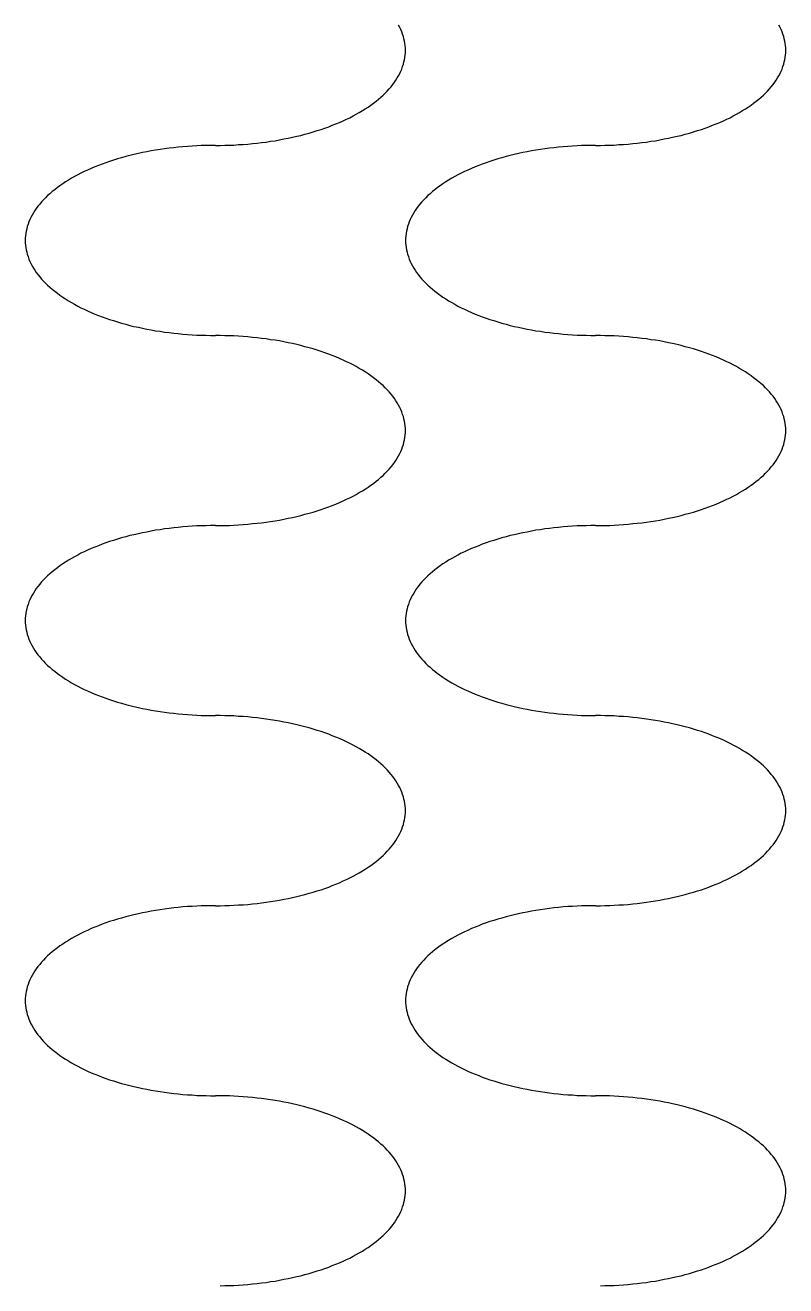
# Model space of a CAD drawing. Extents: x 0 to 40, y 0 to 70.
# Drawn here: x 29.6 to 30, y 48.6 to 49.263 of the extents above; entities that cross this region are included whole.
import ezdxf

# ---------------------------------------------------------------- set-up
doc = ezdxf.new("R2010")
doc.units = 0
doc.layers.add('AL_FOIL', color=2, linetype='CONTINUOUS')

msp = doc.modelspace()

# ---------------------------------------------------------------- linework, layer by layer
at = {"layer": 'AL_FOIL'}
for points in [[(29.7, 49.2, 0), (29.7025, 49.2, 0), (29.7049, 49.2001, 0), (29.7074, 49.2001, 0), (29.7098, 49.2002, 0), (29.7122, 49.2004, 0), (29.7147, 49.2005, 0), (29.7171, 49.2007, 0), (29.7195, 49.201, 0), (29.7219, 49.2012, 0), (29.7243, 49.2015, 0), (29.7267, 49.2018, 0), (29.729, 49.2022, 0), (29.7314, 49.2025, 0), (29.7337, 49.2029, 0), (29.736, 49.2034, 0), (29.7383, 49.2038, 0), (29.7405, 49.2043, 0), (29.7428, 49.2048, 0), (29.745, 49.2053, 0), (29.7471, 49.2059, 0), (29.7493, 49.2065, 0), (29.7514, 49.2071, 0), (29.7535, 49.2078, 0), (29.7556, 49.2084, 0), (29.7576, 49.2091, 0), (29.7596, 49.2098, 0), (29.7615, 49.2106, 0), (29.7634, 49.2113, 0), (29.7653, 49.2121, 0), (29.7672, 49.213, 0), (29.769, 49.2138, 0), (29.7707, 49.2146, 0), (29.7724, 49.2155, 0), (29.7741, 49.2164, 0), (29.7757, 49.2173, 0), (29.7773, 49.2183, 0), (29.7788, 49.2192, 0), (29.7803, 49.2202, 0), (29.7818, 49.2212, 0), (29.7831, 49.2222, 0), (29.7845, 49.2233, 0), (29.7858, 49.2243, 0), (29.787, 49.2254, 0), (29.7882, 49.2264, 0), (29.7893, 49.2275, 0), (29.7904, 49.2286, 0), (29.7914, 49.2297, 0), (29.7924, 49.2309, 0), (29.7933, 49.232, 0), (29.7942, 49.2332, 0), (29.795, 49.2343, 0), (29.7957, 49.2355, 0), (29.7964, 49.2367, 0), (29.797, 49.2379, 0), (29.7976, 49.239, 0), (29.7981, 49.2402, 0), (29.7985, 49.2415, 0), (29.7989, 49.2427, 0), (29.7992, 49.2439, 0), (29.7995, 49.2451, 0), (29.7997, 49.2463, 0), (29.7999, 49.2475, 0), (29.8, 49.2488, 0), (29.8, 49.25, 0), (29.8, 49.2512, 0), (29.7999, 49.2525, 0), (29.7997, 49.2537, 0), (29.7995, 49.2549, 0), (29.7992, 49.2561, 0), (29.7989, 49.2573, 0), (29.7985, 49.2585, 0), (29.7981, 49.2598, 0), (29.7976, 49.261, 0), (29.797, 49.2621, 0), (29.7964, 49.2633, 0)], [(29.9, 49.2, 0), (29.9025, 49.2, 0), (29.9049, 49.2001, 0), (29.9074, 49.2001, 0), (29.9098, 49.2002, 0), (29.9122, 49.2004, 0), (29.9147, 49.2005, 0), (29.9171, 49.2007, 0), (29.9195, 49.201, 0), (29.9219, 49.2012, 0), (29.9243, 49.2015, 0), (29.9267, 49.2018, 0), (29.929, 49.2022, 0), (29.9314, 49.2025, 0), (29.9337, 49.2029, 0), (29.936, 49.2034, 0), (29.9383, 49.2038, 0), (29.9405, 49.2043, 0), (29.9428, 49.2048, 0), (29.945, 49.2053, 0), (29.9471, 49.2059, 0), (29.9493, 49.2065, 0), (29.9514, 49.2071, 0), (29.9535, 49.2078, 0), (29.9556, 49.2084, 0), (29.9576, 49.2091, 0), (29.9596, 49.2098, 0), (29.9615, 49.2106, 0), (29.9634, 49.2113, 0), (29.9653, 49.2121, 0), (29.9672, 49.213, 0), (29.969, 49.2138, 0), (29.9707, 49.2146, 0), (29.9724, 49.2155, 0), (29.9741, 49.2164, 0), (29.9757, 49.2173, 0), (29.9773, 49.2183, 0), (29.9788, 49.2192, 0), (29.9803, 49.2202, 0), (29.9818, 49.2212, 0), (29.9831, 49.2222, 0), (29.9845, 49.2233, 0), (29.9858, 49.2243, 0), (29.987, 49.2254, 0), (29.9882, 49.2264, 0), (29.9893, 49.2275, 0), (29.9904, 49.2286, 0), (29.9914, 49.2297, 0), (29.9924, 49.2309, 0), (29.9933, 49.232, 0), (29.9942, 49.2332, 0), (29.995, 49.2343, 0), (29.9957, 49.2355, 0), (29.9964, 49.2367, 0), (29.997, 49.2379, 0), (29.9976, 49.239, 0), (29.9981, 49.2402, 0), (29.9985, 49.2415, 0), (29.9989, 49.2427, 0), (29.9992, 49.2439, 0), (29.9995, 49.2451, 0), (29.9997, 49.2463, 0), (29.9999, 49.2475, 0), (30, 49.2488, 0), (30, 49.25, 0), (30, 49.2512, 0), (29.9999, 49.2525, 0), (29.9997, 49.2537, 0), (29.9995, 49.2549, 0), (29.9992, 49.2561, 0), (29.9989, 49.2573, 0), (29.9985, 49.2585, 0), (29.9981, 49.2598, 0), (29.9976, 49.261, 0), (29.997, 49.2621, 0), (29.9964, 49.2633, 0)], [(29.7, 49.2, 0), (29.6975, 49.2, 0), (29.6951, 49.1999, 0), (29.6926, 49.1999, 0), (29.6902, 49.1998, 0), (29.6878, 49.1996, 0), (29.6853, 49.1995, 0), (29.6829, 49.1993, 0), (29.6805, 49.199, 0), (29.6781, 49.1988, 0), (29.6757, 49.1985, 0), (29.6733, 49.1982, 0), (29.671, 49.1978, 0), (29.6686, 49.1975, 0), (29.6663, 49.1971, 0), (29.664, 49.1966, 0), (29.6617, 49.1962, 0), (29.6595, 49.1957, 0), (29.6572, 49.1952, 0), (29.655, 49.1947, 0), (29.6529, 49.1941, 0), (29.6507, 49.1935, 0), (29.6486, 49.1929, 0), (29.6465, 49.1922, 0), (29.6444, 49.1916, 0), (29.6424, 49.1909, 0), (29.6404, 49.1902, 0), (29.6385, 49.1894, 0), (29.6366, 49.1887, 0), (29.6347, 49.1879, 0), (29.6328, 49.187, 0), (29.631, 49.1862, 0), (29.6293, 49.1854, 0), (29.6276, 49.1845, 0), (29.6259, 49.1836, 0), (29.6243, 49.1827, 0), (29.6227, 49.1817, 0), (29.6212, 49.1808, 0), (29.6197, 49.1798, 0), (29.6182, 49.1788, 0), (29.6169, 49.1778, 0), (29.6155, 49.1767, 0), (29.6142, 49.1757, 0), (29.613, 49.1746, 0), (29.6118, 49.1736, 0), (29.6107, 49.1725, 0), (29.6096, 49.1714, 0), (29.6086, 49.1703, 0), (29.6076, 49.1691, 0), (29.6067, 49.168, 0), (29.6058, 49.1668, 0), (29.605, 49.1657, 0), (29.6043, 49.1645, 0), (29.6036, 49.1633, 0), (29.603, 49.1621, 0), (29.6024, 49.161, 0), (29.6019, 49.1598, 0), (29.6015, 49.1585, 0), (29.6011, 49.1573, 0), (29.6008, 49.1561, 0), (29.6005, 49.1549, 0), (29.6003, 49.1537, 0), (29.6001, 49.1525, 0), (29.6, 49.1512, 0), (29.6, 49.15, 0), (29.6, 49.1488, 0), (29.6001, 49.1475, 0), (29.6003, 49.1463, 0), (29.6005, 49.1451, 0), (29.6008, 49.1439, 0), (29.6011, 49.1427, 0), (29.6015, 49.1415, 0), (29.6019, 49.1402, 0), (29.6024, 49.139, 0), (29.603, 49.1379, 0), (29.6036, 49.1367, 0), (29.6043, 49.1355, 0), (29.605, 49.1343, 0), (29.6058, 49.1332, 0), (29.6067, 49.132, 0), (29.6076, 49.1309, 0), (29.6086, 49.1297, 0), (29.6096, 49.1286, 0), (29.6107, 49.1275, 0), (29.6118, 49.1264, 0), (29.613, 49.1254, 0), (29.6142, 49.1243, 0), (29.6155, 49.1233, 0), (29.6169, 49.1222, 0), (29.6182, 49.1212, 0), (29.6197, 49.1202, 0), (29.6212, 49.1192, 0), (29.6227, 49.1183, 0), (29.6243, 49.1173, 0), (29.6259, 49.1164, 0), (29.6276, 49.1155, 0), (29.6293, 49.1146, 0), (29.631, 49.1138, 0), (29.6328, 49.113, 0), (29.6347, 49.1121, 0), (29.6366, 49.1113, 0), (29.6385, 49.1106, 0), (29.6404, 49.1098, 0), (29.6424, 49.1091, 0), (29.6444, 49.1084, 0), (29.6465, 49.1078, 0), (29.6486, 49.1071, 0), (29.6507, 49.1065, 0), (29.6529, 49.1059, 0), (29.655, 49.1053, 0), (29.6572, 49.1048, 0), (29.6595, 49.1043, 0), (29.6617, 49.1038, 0), (29.664, 49.1034, 0), (29.6663, 49.1029, 0), (29.6686, 49.1025, 0), (29.671, 49.1022, 0), (29.6733, 49.1018, 0), (29.6757, 49.1015, 0), (29.6781, 49.1012, 0), (29.6805, 49.101, 0), (29.6829, 49.1007, 0), (29.6853, 49.1005, 0), (29.6878, 49.1004, 0), (29.6902, 49.1002, 0), (29.6926, 49.1001, 0), (29.6951, 49.1001, 0), (29.6975, 49.1, 0), (29.7, 49.1, 0)], [(29.9, 49.2, 0), (29.8975, 49.2, 0), (29.8951, 49.1999, 0), (29.8926, 49.1999, 0), (29.8902, 49.1998, 0), (29.8878, 49.1996, 0), (29.8853, 49.1995, 0), (29.8829, 49.1993, 0), (29.8805, 49.199, 0), (29.8781, 49.1988, 0), (29.8757, 49.1985, 0), (29.8733, 49.1982, 0), (29.871, 49.1978, 0), (29.8686, 49.1975, 0), (29.8663, 49.1971, 0), (29.864, 49.1966, 0), (29.8617, 49.1962, 0), (29.8595, 49.1957, 0), (29.8572, 49.1952, 0), (29.855, 49.1947, 0), (29.8529, 49.1941, 0), (29.8507, 49.1935, 0), (29.8486, 49.1929, 0), (29.8465, 49.1922, 0), (29.8444, 49.1916, 0), (29.8424, 49.1909, 0), (29.8404, 49.1902, 0), (29.8385, 49.1894, 0), (29.8366, 49.1887, 0), (29.8347, 49.1879, 0), (29.8328, 49.187, 0), (29.831, 49.1862, 0), (29.8293, 49.1854, 0), (29.8276, 49.1845, 0), (29.8259, 49.1836, 0), (29.8243, 49.1827, 0), (29.8227, 49.1817, 0), (29.8212, 49.1808, 0), (29.8197, 49.1798, 0), (29.8182, 49.1788, 0), (29.8169, 49.1778, 0), (29.8155, 49.1767, 0), (29.8142, 49.1757, 0), (29.813, 49.1746, 0), (29.8118, 49.1736, 0), (29.8107, 49.1725, 0), (29.8096, 49.1714, 0), (29.8086, 49.1703, 0), (29.8076, 49.1691, 0), (29.8067, 49.168, 0), (29.8058, 49.1668, 0), (29.805, 49.1657, 0), (29.8043, 49.1645, 0), (29.8036, 49.1633, 0), (29.803, 49.1621, 0), (29.8024, 49.161, 0), (29.8019, 49.1598, 0), (29.8015, 49.1585, 0), (29.8011, 49.1573, 0), (29.8008, 49.1561, 0), (29.8005, 49.1549, 0), (29.8003, 49.1537, 0), (29.8001, 49.1525, 0), (29.8, 49.1512, 0), (29.8, 49.15, 0), (29.8, 49.1488, 0), (29.8001, 49.1475, 0), (29.8003, 49.1463, 0), (29.8005, 49.1451, 0), (29.8008, 49.1439, 0), (29.8011, 49.1427, 0), (29.8015, 49.1415, 0), (29.8019, 49.1402, 0), (29.8024, 49.139, 0), (29.803, 49.1379, 0), (29.8036, 49.1367, 0), (29.8043, 49.1355, 0), (29.805, 49.1343, 0), (29.8058, 49.1332, 0), (29.8067, 49.132, 0), (29.8076, 49.1309, 0), (29.8086, 49.1297, 0), (29.8096, 49.1286, 0), (29.8107, 49.1275, 0), (29.8118, 49.1264, 0), (29.813, 49.1254, 0), (29.8142, 49.1243, 0), (29.8155, 49.1233, 0), (29.8169, 49.1222, 0), (29.8182, 49.1212, 0), (29.8197, 49.1202, 0), (29.8212, 49.1192, 0), (29.8227, 49.1183, 0), (29.8243, 49.1173, 0), (29.8259, 49.1164, 0), (29.8276, 49.1155, 0), (29.8293, 49.1146, 0), (29.831, 49.1138, 0), (29.8328, 49.113, 0), (29.8347, 49.1121, 0), (29.8366, 49.1113, 0), (29.8385, 49.1106, 0), (29.8404, 49.1098, 0), (29.8424, 49.1091, 0), (29.8444, 49.1084, 0), (29.8465, 49.1078, 0), (29.8486, 49.1071, 0), (29.8507, 49.1065, 0), (29.8529, 49.1059, 0), (29.855, 49.1053, 0), (29.8572, 49.1048, 0), (29.8595, 49.1043, 0), (29.8617, 49.1038, 0), (29.864, 49.1034, 0), (29.8663, 49.1029, 0), (29.8686, 49.1025, 0), (29.871, 49.1022, 0), (29.8733, 49.1018, 0), (29.8757, 49.1015, 0), (29.8781, 49.1012, 0), (29.8805, 49.101, 0), (29.8829, 49.1007, 0), (29.8853, 49.1005, 0), (29.8878, 49.1004, 0), (29.8902, 49.1002, 0), (29.8926, 49.1001, 0), (29.8951, 49.1001, 0), (29.8975, 49.1, 0), (29.9, 49.1, 0)], [(29.7, 49, 0), (29.7025, 49, 0), (29.7049, 49.0001, 0), (29.7074, 49.0001, 0), (29.7098, 49.0002, 0), (29.7122, 49.0004, 0), (29.7147, 49.0005, 0), (29.7171, 49.0007, 0), (29.7195, 49.001, 0), (29.7219, 49.0012, 0), (29.7243, 49.0015, 0), (29.7267, 49.0018, 0), (29.729, 49.0022, 0), (29.7314, 49.0025, 0), (29.7337, 49.0029, 0), (29.736, 49.0034, 0), (29.7383, 49.0038, 0), (29.7405, 49.0043, 0), (29.7428, 49.0048, 0), (29.745, 49.0053, 0), (29.7471, 49.0059, 0), (29.7493, 49.0065, 0), (29.7514, 49.0071, 0), (29.7535, 49.0078, 0), (29.7556, 49.0084, 0), (29.7576, 49.0091, 0), (29.7596, 49.0098, 0), (29.7615, 49.0106, 0), (29.7634, 49.0113, 0), (29.7653, 49.0121, 0), (29.7672, 49.013, 0), (29.769, 49.0138, 0), (29.7707, 49.0146, 0), (29.7724, 49.0155, 0), (29.7741, 49.0164, 0), (29.7757, 49.0173, 0), (29.7773, 49.0183, 0), (29.7788, 49.0192, 0), (29.7803, 49.0202, 0), (29.7818, 49.0212, 0), (29.7831, 49.0222, 0), (29.7845, 49.0233, 0), (29.7858, 49.0243, 0), (29.787, 49.0254, 0), (29.7882, 49.0264, 0), (29.7893, 49.0275, 0), (29.7904, 49.0286, 0), (29.7914, 49.0297, 0), (29.7924, 49.0309, 0), (29.7933, 49.032, 0), (29.7942, 49.0332, 0), (29.795, 49.0343, 0), (29.7957, 49.0355, 0), (29.7964, 49.0367, 0), (29.797, 49.0379, 0), (29.7976, 49.039, 0), (29.7981, 49.0402, 0), (29.7985, 49.0415, 0), (29.7989, 49.0427, 0), (29.7992, 49.0439, 0), (29.7995, 49.0451, 0), (29.7997, 49.0463, 0), (29.7999, 49.0475, 0), (29.8, 49.0488, 0), (29.8, 49.05, 0), (29.8, 49.0512, 0), (29.7999, 49.0525, 0), (29.7997, 49.0537, 0), (29.7995, 49.0549, 0), (29.7992, 49.0561, 0), (29.7989, 49.0573, 0), (29.7985, 49.0585, 0), (29.7981, 49.0598, 0), (29.7976, 49.061, 0), (29.797, 49.0621, 0), (29.7964, 49.0633, 0), (29.7957, 49.0645, 0), (29.795, 49.0657, 0), (29.7942, 49.0668, 0), (29.7933, 49.068, 0), (29.7924, 49.0691, 0), (29.7914, 49.0703, 0), (29.7904, 49.0714, 0), (29.7893, 49.0725, 0), (29.7882, 49.0736, 0), (29.787, 49.0746, 0), (29.7858, 49.0757, 0), (29.7845, 49.0767, 0), (29.7831, 49.0778, 0), (29.7818, 49.0788, 0), (29.7803, 49.0798, 0), (29.7788, 49.0808, 0), (29.7773, 49.0817, 0), (29.7757, 49.0827, 0), (29.7741, 49.0836, 0), (29.7724, 49.0845, 0), (29.7707, 49.0854, 0), (29.769, 49.0862, 0), (29.7672, 49.087, 0), (29.7653, 49.0879, 0), (29.7634, 49.0887, 0), (29.7615, 49.0894, 0), (29.7596, 49.0902, 0), (29.7576, 49.0909, 0), (29.7556, 49.0916, 0), (29.7535, 49.0922, 0), (29.7514, 49.0929, 0), (29.7493, 49.0935, 0), (29.7471, 49.0941, 0), (29.745, 49.0947, 0), (29.7428, 49.0952, 0), (29.7405, 49.0957, 0), (29.7383, 49.0962, 0), (29.736, 49.0966, 0), (29.7337, 49.0971, 0), (29.7314, 49.0975, 0), (29.729, 49.0978, 0), (29.7267, 49.0982, 0), (29.7243, 49.0985, 0), (29.7219, 49.0988, 0), (29.7195, 49.099, 0), (29.7171, 49.0993, 0), (29.7147, 49.0995, 0), (29.7122, 49.0996, 0), (29.7098, 49.0998, 0), (29.7074, 49.0999, 0), (29.7049, 49.0999, 0), (29.7025, 49.1, 0), (29.7, 49.1, 0)], [(29.9, 49, 0), (29.9025, 49, 0), (29.9049, 49.0001, 0), (29.9074, 49.0001, 0), (29.9098, 49.0002, 0), (29.9122, 49.0004, 0), (29.9147, 49.0005, 0), (29.9171, 49.0007, 0), (29.9195, 49.001, 0), (29.9219, 49.0012, 0), (29.9243, 49.0015, 0), (29.9267, 49.0018, 0), (29.929, 49.0022, 0), (29.9314, 49.0025, 0), (29.9337, 49.0029, 0), (29.936, 49.0034, 0), (29.9383, 49.0038, 0), (29.9405, 49.0043, 0), (29.9428, 49.0048, 0), (29.945, 49.0053, 0), (29.9471, 49.0059, 0), (29.9493, 49.0065, 0), (29.9514, 49.0071, 0), (29.9535, 49.0078, 0), (29.9556, 49.0084, 0), (29.9576, 49.0091, 0), (29.9596, 49.0098, 0), (29.9615, 49.0106, 0), (29.9634, 49.0113, 0), (29.9653, 49.0121, 0), (29.9672, 49.013, 0), (29.969, 49.0138, 0), (29.9707, 49.0146, 0), (29.9724, 49.0155, 0), (29.9741, 49.0164, 0), (29.9757, 49.0173, 0), (29.9773, 49.0183, 0), (29.9788, 49.0192, 0), (29.9803, 49.0202, 0), (29.9818, 49.0212, 0), (29.9831, 49.0222, 0), (29.9845, 49.0233, 0), (29.9858, 49.0243, 0), (29.987, 49.0254, 0), (29.9882, 49.0264, 0), (29.9893, 49.0275, 0), (29.9904, 49.0286, 0), (29.9914, 49.0297, 0), (29.9924, 49.0309, 0), (29.9933, 49.032, 0), (29.9942, 49.0332, 0), (29.995, 49.0343, 0), (29.9957, 49.0355, 0), (29.9964, 49.0367, 0), (29.997, 49.0379, 0), (29.9976, 49.039, 0), (29.9981, 49.0402, 0), (29.9985, 49.0415, 0), (29.9989, 49.0427, 0), (29.9992, 49.0439, 0), (29.9995, 49.0451, 0), (29.9997, 49.0463, 0), (29.9999, 49.0475, 0), (30, 49.0488, 0), (30, 49.05, 0), (30, 49.0512, 0), (29.9999, 49.0525, 0), (29.9997, 49.0537, 0), (29.9995, 49.0549, 0), (29.9992, 49.0561, 0), (29.9989, 49.0573, 0), (29.9985, 49.0585, 0), (29.9981, 49.0598, 0), (29.9976, 49.061, 0), (29.997, 49.0621, 0), (29.9964, 49.0633, 0), (29.9957, 49.0645, 0), (29.995, 49.0657, 0), (29.9942, 49.0668, 0), (29.9933, 49.068, 0), (29.9924, 49.0691, 0), (29.9914, 49.0703, 0), (29.9904, 49.0714, 0), (29.9893, 49.0725, 0), (29.9882, 49.0736, 0), (29.987, 49.0746, 0), (29.9858, 49.0757, 0), (29.9845, 49.0767, 0), (29.9831, 49.0778, 0), (29.9818, 49.0788, 0), (29.9803, 49.0798, 0), (29.9788, 49.0808, 0), (29.9773, 49.0817, 0), (29.9757, 49.0827, 0), (29.9741, 49.0836, 0), (29.9724, 49.0845, 0), (29.9707, 49.0854, 0), (29.969, 49.0862, 0), (29.9672, 49.087, 0), (29.9653, 49.0879, 0), (29.9634, 49.0887, 0), (29.9615, 49.0894, 0), (29.9596, 49.0902, 0), (29.9576, 49.0909, 0), (29.9556, 49.0916, 0), (29.9535, 49.0922, 0), (29.9514, 49.0929, 0), (29.9493, 49.0935, 0), (29.9471, 49.0941, 0), (29.945, 49.0947, 0), (29.9428, 49.0952, 0), (29.9405, 49.0957, 0), (29.9383, 49.0962, 0), (29.936, 49.0966, 0), (29.9337, 49.0971, 0), (29.9314, 49.0975, 0), (29.929, 49.0978, 0), (29.9267, 49.0982, 0), (29.9243, 49.0985, 0), (29.9219, 49.0988, 0), (29.9195, 49.099, 0), (29.9171, 49.0993, 0), (29.9147, 49.0995, 0), (29.9122, 49.0996, 0), (29.9098, 49.0998, 0), (29.9074, 49.0999, 0), (29.9049, 49.0999, 0), (29.9025, 49.1, 0), (29.9, 49.1, 0)], [(29.7, 49, 0), (29.6975, 49, 0), (29.6951, 48.9999, 0), (29.6926, 48.9999, 0), (29.6902, 48.9998, 0), (29.6878, 48.9996, 0), (29.6853, 48.9995, 0), (29.6829, 48.9993, 0), (29.6805, 48.999, 0), (29.6781, 48.9988, 0), (29.6757, 48.9985, 0), (29.6733, 48.9982, 0), (29.671, 48.9978, 0), (29.6686, 48.9975, 0), (29.6663, 48.9971, 0), (29.664, 48.9966, 0), (29.6617, 48.9962, 0), (29.6595, 48.9957, 0), (29.6572, 48.9952, 0), (29.655, 48.9947, 0), (29.6529, 48.9941, 0), (29.6507, 48.9935, 0), (29.6486, 48.9929, 0), (29.6465, 48.9922, 0), (29.6444, 48.9916, 0), (29.6424, 48.9909, 0), (29.6404, 48.9902, 0), (29.6385, 48.9894, 0), (29.6366, 48.9887, 0), (29.6347, 48.9879, 0), (29.6328, 48.987, 0), (29.631, 48.9862, 0), (29.6293, 48.9854, 0), (29.6276, 48.9845, 0), (29.6259, 48.9836, 0), (29.6243, 48.9827, 0), (29.6227, 48.9817, 0), (29.6212, 48.9808, 0), (29.6197, 48.9798, 0), (29.6182, 48.9788, 0), (29.6169, 48.9778, 0), (29.6155, 48.9767, 0), (29.6142, 48.9757, 0), (29.613, 48.9746, 0), (29.6118, 48.9736, 0), (29.6107, 48.9725, 0), (29.6096, 48.9714, 0), (29.6086, 48.9703, 0), (29.6076, 48.9691, 0), (29.6067, 48.968, 0), (29.6058, 48.9668, 0), (29.605, 48.9657, 0), (29.6043, 48.9645, 0), (29.6036, 48.9633, 0), (29.603, 48.9621, 0), (29.6024, 48.961, 0), (29.6019, 48.9598, 0), (29.6015, 48.9585, 0), (29.6011, 48.9573, 0), (29.6008, 48.9561, 0), (29.6005, 48.9549, 0), (29.6003, 48.9537, 0), (29.6001, 48.9525, 0), (29.6, 48.9512, 0), (29.6, 48.95, 0), (29.6, 48.9488, 0), (29.6001, 48.9475, 0), (29.6003, 48.9463, 0), (29.6005, 48.9451, 0), (29.6008, 48.9439, 0), (29.6011, 48.9427, 0), (29.6015, 48.9415, 0), (29.6019, 48.9402, 0), (29.6024, 48.939, 0), (29.603, 48.9379, 0), (29.6036, 48.9367, 0), (29.6043, 48.9355, 0), (29.605, 48.9343, 0), (29.6058, 48.9332, 0), (29.6067, 48.932, 0), (29.6076, 48.9309, 0), (29.6086, 48.9297, 0), (29.6096, 48.9286, 0), (29.6107, 48.9275, 0), (29.6118, 48.9264, 0), (29.613, 48.9254, 0), (29.6142, 48.9243, 0), (29.6155, 48.9233, 0), (29.6169, 48.9222, 0), (29.6182, 48.9212, 0), (29.6197, 48.9202, 0), (29.6212, 48.9192, 0), (29.6227, 48.9183, 0), (29.6243, 48.9173, 0), (29.6259, 48.9164, 0), (29.6276, 48.9155, 0), (29.6293, 48.9146, 0), (29.631, 48.9138, 0), (29.6328, 48.913, 0), (29.6347, 48.9121, 0), (29.6366, 48.9113, 0), (29.6385, 48.9106, 0), (29.6404, 48.9098, 0), (29.6424, 48.9091, 0), (29.6444, 48.9084, 0), (29.6465, 48.9078, 0), (29.6486, 48.9071, 0), (29.6507, 48.9065, 0), (29.6529, 48.9059, 0), (29.655, 48.9053, 0), (29.6572, 48.9048, 0), (29.6595, 48.9043, 0), (29.6617, 48.9038, 0), (29.664, 48.9034, 0), (29.6663, 48.9029, 0), (29.6686, 48.9025, 0), (29.671, 48.9022, 0), (29.6733, 48.9018, 0), (29.6757, 48.9015, 0), (29.6781, 48.9012, 0), (29.6805, 48.901, 0), (29.6829, 48.9007, 0), (29.6853, 48.9005, 0), (29.6878, 48.9004, 0), (29.6902, 48.9002, 0), (29.6926, 48.9001, 0), (29.6951, 48.9001, 0), (29.6975, 48.9, 0), (29.7, 48.9, 0)], [(29.9, 49, 0), (29.8975, 49, 0), (29.8951, 48.9999, 0), (29.8926, 48.9999, 0), (29.8902, 48.9998, 0), (29.8878, 48.9996, 0), (29.8853, 48.9995, 0), (29.8829, 48.9993, 0), (29.8805, 48.999, 0), (29.8781, 48.9988, 0), (29.8757, 48.9985, 0), (29.8733, 48.9982, 0), (29.871, 48.9978, 0), (29.8686, 48.9975, 0), (29.8663, 48.9971, 0), (29.864, 48.9966, 0), (29.8617, 48.9962, 0), (29.8595, 48.9957, 0), (29.8572, 48.9952, 0), (29.855, 48.9947, 0), (29.8529, 48.9941, 0), (29.8507, 48.9935, 0), (29.8486, 48.9929, 0), (29.8465, 48.9922, 0), (29.8444, 48.9916, 0), (29.8424, 48.9909, 0), (29.8404, 48.9902, 0), (29.8385, 48.9894, 0), (29.8366, 48.9887, 0), (29.8347, 48.9879, 0), (29.8328, 48.987, 0), (29.831, 48.9862, 0), (29.8293, 48.9854, 0), (29.8276, 48.9845, 0), (29.8259, 48.9836, 0), (29.8243, 48.9827, 0), (29.8227, 48.9817, 0), (29.8212, 48.9808, 0), (29.8197, 48.9798, 0), (29.8182, 48.9788, 0), (29.8169, 48.9778, 0), (29.8155, 48.9767, 0), (29.8142, 48.9757, 0), (29.813, 48.9746, 0), (29.8118, 48.9736, 0), (29.8107, 48.9725, 0), (29.8096, 48.9714, 0), (29.8086, 48.9703, 0), (29.8076, 48.9691, 0), (29.8067, 48.968, 0), (29.8058, 48.9668, 0), (29.805, 48.9657, 0), (29.8043, 48.9645, 0), (29.8036, 48.9633, 0), (29.803, 48.9621, 0), (29.8024, 48.961, 0), (29.8019, 48.9598, 0), (29.8015, 48.9585, 0), (29.8011, 48.9573, 0), (29.8008, 48.9561, 0), (29.8005, 48.9549, 0), (29.8003, 48.9537, 0), (29.8001, 48.9525, 0), (29.8, 48.9512, 0), (29.8, 48.95, 0), (29.8, 48.9488, 0), (29.8001, 48.9475, 0), (29.8003, 48.9463, 0), (29.8005, 48.9451, 0), (29.8008, 48.9439, 0), (29.8011, 48.9427, 0), (29.8015, 48.9415, 0), (29.8019, 48.9402, 0), (29.8024, 48.939, 0), (29.803, 48.9379, 0), (29.8036, 48.9367, 0), (29.8043, 48.9355, 0), (29.805, 48.9343, 0), (29.8058, 48.9332, 0), (29.8067, 48.932, 0), (29.8076, 48.9309, 0), (29.8086, 48.9297, 0), (29.8096, 48.9286, 0), (29.8107, 48.9275, 0), (29.8118, 48.9264, 0), (29.813, 48.9254, 0), (29.8142, 48.9243, 0), (29.8155, 48.9233, 0), (29.8169, 48.9222, 0), (29.8182, 48.9212, 0), (29.8197, 48.9202, 0), (29.8212, 48.9192, 0), (29.8227, 48.9183, 0), (29.8243, 48.9173, 0), (29.8259, 48.9164, 0), (29.8276, 48.9155, 0), (29.8293, 48.9146, 0), (29.831, 48.9138, 0), (29.8328, 48.913, 0), (29.8347, 48.9121, 0), (29.8366, 48.9113, 0), (29.8385, 48.9106, 0), (29.8404, 48.9098, 0), (29.8424, 48.9091, 0), (29.8444, 48.9084, 0), (29.8465, 48.9078, 0), (29.8486, 48.9071, 0), (29.8507, 48.9065, 0), (29.8529, 48.9059, 0), (29.855, 48.9053, 0), (29.8572, 48.9048, 0), (29.8595, 48.9043, 0), (29.8617, 48.9038, 0), (29.864, 48.9034, 0), (29.8663, 48.9029, 0), (29.8686, 48.9025, 0), (29.871, 48.9022, 0), (29.8733, 48.9018, 0), (29.8757, 48.9015, 0), (29.8781, 48.9012, 0), (29.8805, 48.901, 0), (29.8829, 48.9007, 0), (29.8853, 48.9005, 0), (29.8878, 48.9004, 0), (29.8902, 48.9002, 0), (29.8926, 48.9001, 0), (29.8951, 48.9001, 0), (29.8975, 48.9, 0), (29.9, 48.9, 0)], [(29.7, 48.8, 0), (29.7025, 48.8, 0), (29.7049, 48.8001, 0), (29.7074, 48.8001, 0), (29.7098, 48.8002, 0), (29.7122, 48.8004, 0), (29.7147, 48.8005, 0), (29.7171, 48.8007, 0), (29.7195, 48.801, 0), (29.7219, 48.8012, 0), (29.7243, 48.8015, 0), (29.7267, 48.8018, 0), (29.729, 48.8022, 0), (29.7314, 48.8025, 0), (29.7337, 48.8029, 0), (29.736, 48.8034, 0), (29.7383, 48.8038, 0), (29.7405, 48.8043, 0), (29.7428, 48.8048, 0), (29.745, 48.8053, 0), (29.7471, 48.8059, 0), (29.7493, 48.8065, 0), (29.7514, 48.8071, 0), (29.7535, 48.8078, 0), (29.7556, 48.8084, 0), (29.7576, 48.8091, 0), (29.7596, 48.8098, 0), (29.7615, 48.8106, 0), (29.7634, 48.8113, 0), (29.7653, 48.8121, 0), (29.7672, 48.813, 0), (29.769, 48.8138, 0), (29.7707, 48.8146, 0), (29.7724, 48.8155, 0), (29.7741, 48.8164, 0), (29.7757, 48.8173, 0), (29.7773, 48.8183, 0), (29.7788, 48.8192, 0), (29.7803, 48.8202, 0), (29.7818, 48.8212, 0), (29.7831, 48.8222, 0), (29.7845, 48.8233, 0), (29.7858, 48.8243, 0), (29.787, 48.8254, 0), (29.7882, 48.8264, 0), (29.7893, 48.8275, 0), (29.7904, 48.8286, 0), (29.7914, 48.8297, 0), (29.7924, 48.8309, 0), (29.7933, 48.832, 0), (29.7942, 48.8332, 0), (29.795, 48.8343, 0), (29.7957, 48.8355, 0), (29.7964, 48.8367, 0), (29.797, 48.8379, 0), (29.7976, 48.839, 0), (29.7981, 48.8402, 0), (29.7985, 48.8415, 0), (29.7989, 48.8427, 0), (29.7992, 48.8439, 0), (29.7995, 48.8451, 0), (29.7997, 48.8463, 0), (29.7999, 48.8475, 0), (29.8, 48.8488, 0), (29.8, 48.85, 0), (29.8, 48.8512, 0), (29.7999, 48.8525, 0), (29.7997, 48.8537, 0), (29.7995, 48.8549, 0), (29.7992, 48.8561, 0), (29.7989, 48.8573, 0), (29.7985, 48.8585, 0), (29.7981, 48.8598, 0), (29.7976, 48.861, 0), (29.797, 48.8621, 0), (29.7964, 48.8633, 0), (29.7957, 48.8645, 0), (29.795, 48.8657, 0), (29.7942, 48.8668, 0), (29.7933, 48.868, 0), (29.7924, 48.8691, 0), (29.7914, 48.8703, 0), (29.7904, 48.8714, 0), (29.7893, 48.8725, 0), (29.7882, 48.8736, 0), (29.787, 48.8746, 0), (29.7858, 48.8757, 0), (29.7845, 48.8767, 0), (29.7831, 48.8778, 0), (29.7818, 48.8788, 0), (29.7803, 48.8798, 0), (29.7788, 48.8808, 0), (29.7773, 48.8817, 0), (29.7757, 48.8827, 0), (29.7741, 48.8836, 0), (29.7724, 48.8845, 0), (29.7707, 48.8854, 0), (29.769, 48.8862, 0), (29.7672, 48.887, 0), (29.7653, 48.8879, 0), (29.7634, 48.8887, 0), (29.7615, 48.8894, 0), (29.7596, 48.8902, 0), (29.7576, 48.8909, 0), (29.7556, 48.8916, 0), (29.7535, 48.8922, 0), (29.7514, 48.8929, 0), (29.7493, 48.8935, 0), (29.7471, 48.8941, 0), (29.745, 48.8947, 0), (29.7428, 48.8952, 0), (29.7405, 48.8957, 0), (29.7383, 48.8962, 0), (29.736, 48.8966, 0), (29.7337, 48.8971, 0), (29.7314, 48.8975, 0), (29.729, 48.8978, 0), (29.7267, 48.8982, 0), (29.7243, 48.8985, 0), (29.7219, 48.8988, 0), (29.7195, 48.899, 0), (29.7171, 48.8993, 0), (29.7147, 48.8995, 0), (29.7122, 48.8996, 0), (29.7098, 48.8998, 0), (29.7074, 48.8999, 0), (29.7049, 48.8999, 0), (29.7025, 48.9, 0), (29.7, 48.9, 0)], [(29.9, 48.8, 0), (29.9025, 48.8, 0), (29.9049, 48.8001, 0), (29.9074, 48.8001, 0), (29.9098, 48.8002, 0), (29.9122, 48.8004, 0), (29.9147, 48.8005, 0), (29.9171, 48.8007, 0), (29.9195, 48.801, 0), (29.9219, 48.8012, 0), (29.9243, 48.8015, 0), (29.9267, 48.8018, 0), (29.929, 48.8022, 0), (29.9314, 48.8025, 0), (29.9337, 48.8029, 0), (29.936, 48.8034, 0), (29.9383, 48.8038, 0), (29.9405, 48.8043, 0), (29.9428, 48.8048, 0), (29.945, 48.8053, 0), (29.9471, 48.8059, 0), (29.9493, 48.8065, 0), (29.9514, 48.8071, 0), (29.9535, 48.8078, 0), (29.9556, 48.8084, 0), (29.9576, 48.8091, 0), (29.9596, 48.8098, 0), (29.9615, 48.8106, 0), (29.9634, 48.8113, 0), (29.9653, 48.8121, 0), (29.9672, 48.813, 0), (29.969, 48.8138, 0), (29.9707, 48.8146, 0), (29.9724, 48.8155, 0), (29.9741, 48.8164, 0), (29.9757, 48.8173, 0), (29.9773, 48.8183, 0), (29.9788, 48.8192, 0), (29.9803, 48.8202, 0), (29.9818, 48.8212, 0), (29.9831, 48.8222, 0), (29.9845, 48.8233, 0), (29.9858, 48.8243, 0), (29.987, 48.8254, 0), (29.9882, 48.8264, 0), (29.9893, 48.8275, 0), (29.9904, 48.8286, 0), (29.9914, 48.8297, 0), (29.9924, 48.8309, 0), (29.9933, 48.832, 0), (29.9942, 48.8332, 0), (29.995, 48.8343, 0), (29.9957, 48.8355, 0), (29.9964, 48.8367, 0), (29.997, 48.8379, 0), (29.9976, 48.839, 0), (29.9981, 48.8402, 0), (29.9985, 48.8415, 0), (29.9989, 48.8427, 0), (29.9992, 48.8439, 0), (29.9995, 48.8451, 0), (29.9997, 48.8463, 0), (29.9999, 48.8475, 0), (30, 48.8488, 0), (30, 48.85, 0), (30, 48.8512, 0), (29.9999, 48.8525, 0), (29.9997, 48.8537, 0), (29.9995, 48.8549, 0), (29.9992, 48.8561, 0), (29.9989, 48.8573, 0), (29.9985, 48.8585, 0), (29.9981, 48.8598, 0), (29.9976, 48.861, 0), (29.997, 48.8621, 0), (29.9964, 48.8633, 0), (29.9957, 48.8645, 0), (29.995, 48.8657, 0), (29.9942, 48.8668, 0), (29.9933, 48.868, 0), (29.9924, 48.8691, 0), (29.9914, 48.8703, 0), (29.9904, 48.8714, 0), (29.9893, 48.8725, 0), (29.9882, 48.8736, 0), (29.987, 48.8746, 0), (29.9858, 48.8757, 0), (29.9845, 48.8767, 0), (29.9831, 48.8778, 0), (29.9818, 48.8788, 0), (29.9803, 48.8798, 0), (29.9788, 48.8808, 0), (29.9773, 48.8817, 0), (29.9757, 48.8827, 0), (29.9741, 48.8836, 0), (29.9724, 48.8845, 0), (29.9707, 48.8854, 0), (29.969, 48.8862, 0), (29.9672, 48.887, 0), (29.9653, 48.8879, 0), (29.9634, 48.8887, 0), (29.9615, 48.8894, 0), (29.9596, 48.8902, 0), (29.9576, 48.8909, 0), (29.9556, 48.8916, 0), (29.9535, 48.8922, 0), (29.9514, 48.8929, 0), (29.9493, 48.8935, 0), (29.9471, 48.8941, 0), (29.945, 48.8947, 0), (29.9428, 48.8952, 0), (29.9405, 48.8957, 0), (29.9383, 48.8962, 0), (29.936, 48.8966, 0), (29.9337, 48.8971, 0), (29.9314, 48.8975, 0), (29.929, 48.8978, 0), (29.9267, 48.8982, 0), (29.9243, 48.8985, 0), (29.9219, 48.8988, 0), (29.9195, 48.899, 0), (29.9171, 48.8993, 0), (29.9147, 48.8995, 0), (29.9122, 48.8996, 0), (29.9098, 48.8998, 0), (29.9074, 48.8999, 0), (29.9049, 48.8999, 0), (29.9025, 48.9, 0), (29.9, 48.9, 0)], [(29.7, 48.8, 0), (29.6975, 48.8, 0), (29.6951, 48.7999, 0), (29.6926, 48.7999, 0), (29.6902, 48.7998, 0), (29.6878, 48.7996, 0), (29.6853, 48.7995, 0), (29.6829, 48.7993, 0), (29.6805, 48.799, 0), (29.6781, 48.7988, 0), (29.6757, 48.7985, 0), (29.6733, 48.7982, 0), (29.671, 48.7978, 0), (29.6686, 48.7975, 0), (29.6663, 48.7971, 0), (29.664, 48.7966, 0), (29.6617, 48.7962, 0), (29.6595, 48.7957, 0), (29.6572, 48.7952, 0), (29.655, 48.7947, 0), (29.6529, 48.7941, 0), (29.6507, 48.7935, 0), (29.6486, 48.7929, 0), (29.6465, 48.7922, 0), (29.6444, 48.7916, 0), (29.6424, 48.7909, 0), (29.6404, 48.7902, 0), (29.6385, 48.7894, 0), (29.6366, 48.7887, 0), (29.6347, 48.7879, 0), (29.6328, 48.787, 0), (29.631, 48.7862, 0), (29.6293, 48.7854, 0), (29.6276, 48.7845, 0), (29.6259, 48.7836, 0), (29.6243, 48.7827, 0), (29.6227, 48.7817, 0), (29.6212, 48.7808, 0), (29.6197, 48.7798, 0), (29.6182, 48.7788, 0), (29.6169, 48.7778, 0), (29.6155, 48.7767, 0), (29.6142, 48.7757, 0), (29.613, 48.7746, 0), (29.6118, 48.7736, 0), (29.6107, 48.7725, 0), (29.6096, 48.7714, 0), (29.6086, 48.7703, 0), (29.6076, 48.7691, 0), (29.6067, 48.768, 0), (29.6058, 48.7668, 0), (29.605, 48.7657, 0), (29.6043, 48.7645, 0), (29.6036, 48.7633, 0), (29.603, 48.7621, 0), (29.6024, 48.761, 0), (29.6019, 48.7598, 0), (29.6015, 48.7585, 0), (29.6011, 48.7573, 0), (29.6008, 48.7561, 0), (29.6005, 48.7549, 0), (29.6003, 48.7537, 0), (29.6001, 48.7525, 0), (29.6, 48.7512, 0), (29.6, 48.75, 0), (29.6, 48.7488, 0), (29.6001, 48.7475, 0), (29.6003, 48.7463, 0), (29.6005, 48.7451, 0), (29.6008, 48.7439, 0), (29.6011, 48.7427, 0), (29.6015, 48.7415, 0), (29.6019, 48.7402, 0), (29.6024, 48.739, 0), (29.603, 48.7379, 0), (29.6036, 48.7367, 0), (29.6043, 48.7355, 0), (29.605, 48.7343, 0), (29.6058, 48.7332, 0), (29.6067, 48.732, 0), (29.6076, 48.7309, 0), (29.6086, 48.7297, 0), (29.6096, 48.7286, 0), (29.6107, 48.7275, 0), (29.6118, 48.7264, 0), (29.613, 48.7254, 0), (29.6142, 48.7243, 0), (29.6155, 48.7233, 0), (29.6169, 48.7222, 0), (29.6182, 48.7212, 0), (29.6197, 48.7202, 0), (29.6212, 48.7192, 0), (29.6227, 48.7183, 0), (29.6243, 48.7173, 0), (29.6259, 48.7164, 0), (29.6276, 48.7155, 0), (29.6293, 48.7146, 0), (29.631, 48.7138, 0), (29.6328, 48.713, 0), (29.6347, 48.7121, 0), (29.6366, 48.7113, 0), (29.6385, 48.7106, 0), (29.6404, 48.7098, 0), (29.6424, 48.7091, 0), (29.6444, 48.7084, 0), (29.6465, 48.7078, 0), (29.6486, 48.7071, 0), (29.6507, 48.7065, 0), (29.6529, 48.7059, 0), (29.655, 48.7053, 0), (29.6572, 48.7048, 0), (29.6595, 48.7043, 0), (29.6617, 48.7038, 0), (29.664, 48.7034, 0), (29.6663, 48.7029, 0), (29.6686, 48.7025, 0), (29.671, 48.7022, 0), (29.6733, 48.7018, 0), (29.6757, 48.7015, 0), (29.6781, 48.7012, 0), (29.6805, 48.701, 0), (29.6829, 48.7007, 0), (29.6853, 48.7005, 0), (29.6878, 48.7004, 0), (29.6902, 48.7002, 0), (29.6926, 48.7001, 0), (29.6951, 48.7001, 0), (29.6975, 48.7, 0), (29.7, 48.7, 0)], [(29.9, 48.8, 0), (29.8975, 48.8, 0), (29.8951, 48.7999, 0), (29.8926, 48.7999, 0), (29.8902, 48.7998, 0), (29.8878, 48.7996, 0), (29.8853, 48.7995, 0), (29.8829, 48.7993, 0), (29.8805, 48.799, 0), (29.8781, 48.7988, 0), (29.8757, 48.7985, 0), (29.8733, 48.7982, 0), (29.871, 48.7978, 0), (29.8686, 48.7975, 0), (29.8663, 48.7971, 0), (29.864, 48.7966, 0), (29.8617, 48.7962, 0), (29.8595, 48.7957, 0), (29.8572, 48.7952, 0), (29.855, 48.7947, 0), (29.8529, 48.7941, 0), (29.8507, 48.7935, 0), (29.8486, 48.7929, 0), (29.8465, 48.7922, 0), (29.8444, 48.7916, 0), (29.8424, 48.7909, 0), (29.8404, 48.7902, 0), (29.8385, 48.7894, 0), (29.8366, 48.7887, 0), (29.8347, 48.7879, 0), (29.8328, 48.787, 0), (29.831, 48.7862, 0), (29.8293, 48.7854, 0), (29.8276, 48.7845, 0), (29.8259, 48.7836, 0), (29.8243, 48.7827, 0), (29.8227, 48.7817, 0), (29.8212, 48.7808, 0), (29.8197, 48.7798, 0), (29.8182, 48.7788, 0), (29.8169, 48.7778, 0), (29.8155, 48.7767, 0), (29.8142, 48.7757, 0), (29.813, 48.7746, 0), (29.8118, 48.7736, 0), (29.8107, 48.7725, 0), (29.8096, 48.7714, 0), (29.8086, 48.7703, 0), (29.8076, 48.7691, 0), (29.8067, 48.768, 0), (29.8058, 48.7668, 0), (29.805, 48.7657, 0), (29.8043, 48.7645, 0), (29.8036, 48.7633, 0), (29.803, 48.7621, 0), (29.8024, 48.761, 0), (29.8019, 48.7598, 0), (29.8015, 48.7585, 0), (29.8011, 48.7573, 0), (29.8008, 48.7561, 0), (29.8005, 48.7549, 0), (29.8003, 48.7537, 0), (29.8001, 48.7525, 0), (29.8, 48.7512, 0), (29.8, 48.75, 0), (29.8, 48.7488, 0), (29.8001, 48.7475, 0), (29.8003, 48.7463, 0), (29.8005, 48.7451, 0), (29.8008, 48.7439, 0), (29.8011, 48.7427, 0), (29.8015, 48.7415, 0), (29.8019, 48.7402, 0), (29.8024, 48.739, 0), (29.803, 48.7379, 0), (29.8036, 48.7367, 0), (29.8043, 48.7355, 0), (29.805, 48.7343, 0), (29.8058, 48.7332, 0), (29.8067, 48.732, 0), (29.8076, 48.7309, 0), (29.8086, 48.7297, 0), (29.8096, 48.7286, 0), (29.8107, 48.7275, 0), (29.8118, 48.7264, 0), (29.813, 48.7254, 0), (29.8142, 48.7243, 0), (29.8155, 48.7233, 0), (29.8169, 48.7222, 0), (29.8182, 48.7212, 0), (29.8197, 48.7202, 0), (29.8212, 48.7192, 0), (29.8227, 48.7183, 0), (29.8243, 48.7173, 0), (29.8259, 48.7164, 0), (29.8276, 48.7155, 0), (29.8293, 48.7146, 0), (29.831, 48.7138, 0), (29.8328, 48.713, 0), (29.8347, 48.7121, 0), (29.8366, 48.7113, 0), (29.8385, 48.7106, 0), (29.8404, 48.7098, 0), (29.8424, 48.7091, 0), (29.8444, 48.7084, 0), (29.8465, 48.7078, 0), (29.8486, 48.7071, 0), (29.8507, 48.7065, 0), (29.8529, 48.7059, 0), (29.855, 48.7053, 0), (29.8572, 48.7048, 0), (29.8595, 48.7043, 0), (29.8617, 48.7038, 0), (29.864, 48.7034, 0), (29.8663, 48.7029, 0), (29.8686, 48.7025, 0), (29.871, 48.7022, 0), (29.8733, 48.7018, 0), (29.8757, 48.7015, 0), (29.8781, 48.7012, 0), (29.8805, 48.701, 0), (29.8829, 48.7007, 0), (29.8853, 48.7005, 0), (29.8878, 48.7004, 0), (29.8902, 48.7002, 0), (29.8926, 48.7001, 0), (29.8951, 48.7001, 0), (29.8975, 48.7, 0), (29.9, 48.7, 0)], [(29.7025, 48.6, 0), (29.7049, 48.6001, 0), (29.7074, 48.6001, 0), (29.7098, 48.6002, 0), (29.7122, 48.6004, 0), (29.7147, 48.6005, 0), (29.7171, 48.6007, 0), (29.7195, 48.601, 0), (29.7219, 48.6012, 0), (29.7243, 48.6015, 0), (29.7267, 48.6018, 0), (29.729, 48.6022, 0), (29.7314, 48.6025, 0), (29.7337, 48.6029, 0), (29.736, 48.6034, 0), (29.7383, 48.6038, 0), (29.7405, 48.6043, 0), (29.7428, 48.6048, 0), (29.745, 48.6053, 0), (29.7471, 48.6059, 0), (29.7493, 48.6065, 0), (29.7514, 48.6071, 0), (29.7535, 48.6078, 0), (29.7556, 48.6084, 0), (29.7576, 48.6091, 0), (29.7596, 48.6098, 0), (29.7615, 48.6106, 0), (29.7634, 48.6113, 0), (29.7653, 48.6121, 0), (29.7672, 48.613, 0), (29.769, 48.6138, 0), (29.7707, 48.6146, 0), (29.7724, 48.6155, 0), (29.7741, 48.6164, 0), (29.7757, 48.6173, 0), (29.7773, 48.6183, 0), (29.7788, 48.6192, 0), (29.7803, 48.6202, 0), (29.7818, 48.6212, 0), (29.7831, 48.6222, 0), (29.7845, 48.6233, 0), (29.7858, 48.6243, 0), (29.787, 48.6254, 0), (29.7882, 48.6264, 0), (29.7893, 48.6275, 0), (29.7904, 48.6286, 0), (29.7914, 48.6297, 0), (29.7924, 48.6309, 0), (29.7933, 48.632, 0), (29.7942, 48.6332, 0), (29.795, 48.6343, 0), (29.7957, 48.6355, 0), (29.7964, 48.6367, 0), (29.797, 48.6379, 0), (29.7976, 48.639, 0), (29.7981, 48.6402, 0), (29.7985, 48.6415, 0), (29.7989, 48.6427, 0), (29.7992, 48.6439, 0), (29.7995, 48.6451, 0), (29.7997, 48.6463, 0), (29.7999, 48.6475, 0), (29.8, 48.6488, 0), (29.8, 48.65, 0), (29.8, 48.6512, 0), (29.7999, 48.6525, 0), (29.7997, 48.6537, 0), (29.7995, 48.6549, 0), (29.7992, 48.6561, 0), (29.7989, 48.6573, 0), (29.7985, 48.6585, 0), (29.7981, 48.6598, 0), (29.7976, 48.661, 0), (29.797, 48.6621, 0), (29.7964, 48.6633, 0), (29.7957, 48.6645, 0), (29.795, 48.6657, 0), (29.7942, 48.6668, 0), (29.7933, 48.668, 0), (29.7924, 48.6691, 0), (29.7914, 48.6703, 0), (29.7904, 48.6714, 0), (29.7893, 48.6725, 0), (29.7882, 48.6736, 0), (29.787, 48.6746, 0), (29.7858, 48.6757, 0), (29.7845, 48.6767, 0), (29.7831, 48.6778, 0), (29.7818, 48.6788, 0), (29.7803, 48.6798, 0), (29.7788, 48.6808, 0), (29.7773, 48.6817, 0), (29.7757, 48.6827, 0), (29.7741, 48.6836, 0), (29.7724, 48.6845, 0), (29.7707, 48.6854, 0), (29.769, 48.6862, 0), (29.7672, 48.687, 0), (29.7653, 48.6879, 0), (29.7634, 48.6887, 0), (29.7615, 48.6894, 0), (29.7596, 48.6902, 0), (29.7576, 48.6909, 0), (29.7556, 48.6916, 0), (29.7535, 48.6922, 0), (29.7514, 48.6929, 0), (29.7493, 48.6935, 0), (29.7471, 48.6941, 0), (29.745, 48.6947, 0), (29.7428, 48.6952, 0), (29.7405, 48.6957, 0), (29.7383, 48.6962, 0), (29.736, 48.6966, 0), (29.7337, 48.6971, 0), (29.7314, 48.6975, 0), (29.729, 48.6978, 0), (29.7267, 48.6982, 0), (29.7243, 48.6985, 0), (29.7219, 48.6988, 0), (29.7195, 48.699, 0), (29.7171, 48.6993, 0), (29.7147, 48.6995, 0), (29.7122, 48.6996, 0), (29.7098, 48.6998, 0), (29.7074, 48.6999, 0), (29.7049, 48.6999, 0), (29.7025, 48.7, 0), (29.7, 48.7, 0)], [(29.9025, 48.6, 0), (29.9049, 48.6001, 0), (29.9074, 48.6001, 0), (29.9098, 48.6002, 0), (29.9122, 48.6004, 0), (29.9147, 48.6005, 0), (29.9171, 48.6007, 0), (29.9195, 48.601, 0), (29.9219, 48.6012, 0), (29.9243, 48.6015, 0), (29.9267, 48.6018, 0), (29.929, 48.6022, 0), (29.9314, 48.6025, 0), (29.9337, 48.6029, 0), (29.936, 48.6034, 0), (29.9383, 48.6038, 0), (29.9405, 48.6043, 0), (29.9428, 48.6048, 0), (29.945, 48.6053, 0), (29.9471, 48.6059, 0), (29.9493, 48.6065, 0), (29.9514, 48.6071, 0), (29.9535, 48.6078, 0), (29.9556, 48.6084, 0), (29.9576, 48.6091, 0), (29.9596, 48.6098, 0), (29.9615, 48.6106, 0), (29.9634, 48.6113, 0), (29.9653, 48.6121, 0), (29.9672, 48.613, 0), (29.969, 48.6138, 0), (29.9707, 48.6146, 0), (29.9724, 48.6155, 0), (29.9741, 48.6164, 0), (29.9757, 48.6173, 0), (29.9773, 48.6183, 0), (29.9788, 48.6192, 0), (29.9803, 48.6202, 0), (29.9818, 48.6212, 0), (29.9831, 48.6222, 0), (29.9845, 48.6233, 0), (29.9858, 48.6243, 0), (29.987, 48.6254, 0), (29.9882, 48.6264, 0), (29.9893, 48.6275, 0), (29.9904, 48.6286, 0), (29.9914, 48.6297, 0), (29.9924, 48.6309, 0), (29.9933, 48.632, 0), (29.9942, 48.6332, 0), (29.995, 48.6343, 0), (29.9957, 48.6355, 0), (29.9964, 48.6367, 0), (29.997, 48.6379, 0), (29.9976, 48.639, 0), (29.9981, 48.6402, 0), (29.9985, 48.6415, 0), (29.9989, 48.6427, 0), (29.9992, 48.6439, 0), (29.9995, 48.6451, 0), (29.9997, 48.6463, 0), (29.9999, 48.6475, 0), (30, 48.6488, 0), (30, 48.65, 0), (30, 48.6512, 0), (29.9999, 48.6525, 0), (29.9997, 48.6537, 0), (29.9995, 48.6549, 0), (29.9992, 48.6561, 0), (29.9989, 48.6573, 0), (29.9985, 48.6585, 0), (29.9981, 48.6598, 0), (29.9976, 48.661, 0), (29.997, 48.6621, 0), (29.9964, 48.6633, 0), (29.9957, 48.6645, 0), (29.995, 48.6657, 0), (29.9942, 48.6668, 0), (29.9933, 48.668, 0), (29.9924, 48.6691, 0), (29.9914, 48.6703, 0), (29.9904, 48.6714, 0), (29.9893, 48.6725, 0), (29.9882, 48.6736, 0), (29.987, 48.6746, 0), (29.9858, 48.6757, 0), (29.9845, 48.6767, 0), (29.9831, 48.6778, 0), (29.9818, 48.6788, 0), (29.9803, 48.6798, 0), (29.9788, 48.6808, 0), (29.9773, 48.6817, 0), (29.9757, 48.6827, 0), (29.9741, 48.6836, 0), (29.9724, 48.6845, 0), (29.9707, 48.6854, 0), (29.969, 48.6862, 0), (29.9672, 48.687, 0), (29.9653, 48.6879, 0), (29.9634, 48.6887, 0), (29.9615, 48.6894, 0), (29.9596, 48.6902, 0), (29.9576, 48.6909, 0), (29.9556, 48.6916, 0), (29.9535, 48.6922, 0), (29.9514, 48.6929, 0), (29.9493, 48.6935, 0), (29.9471, 48.6941, 0), (29.945, 48.6947, 0), (29.9428, 48.6952, 0), (29.9405, 48.6957, 0), (29.9383, 48.6962, 0), (29.936, 48.6966, 0), (29.9337, 48.6971, 0), (29.9314, 48.6975, 0), (29.929, 48.6978, 0), (29.9267, 48.6982, 0), (29.9243, 48.6985, 0), (29.9219, 48.6988, 0), (29.9195, 48.699, 0), (29.9171, 48.6993, 0), (29.9147, 48.6995, 0), (29.9122, 48.6996, 0), (29.9098, 48.6998, 0), (29.9074, 48.6999, 0), (29.9049, 48.6999, 0), (29.9025, 48.7, 0), (29.9, 48.7, 0)]]:
    msp.add_polyline3d(points, dxfattribs=at)

doc.saveas('drawing.dxf')
